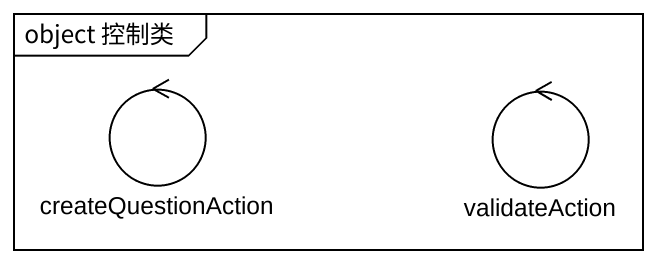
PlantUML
@startuml
mainframe object 控制类
control createQuestionAction
control validateAction
@enduml
